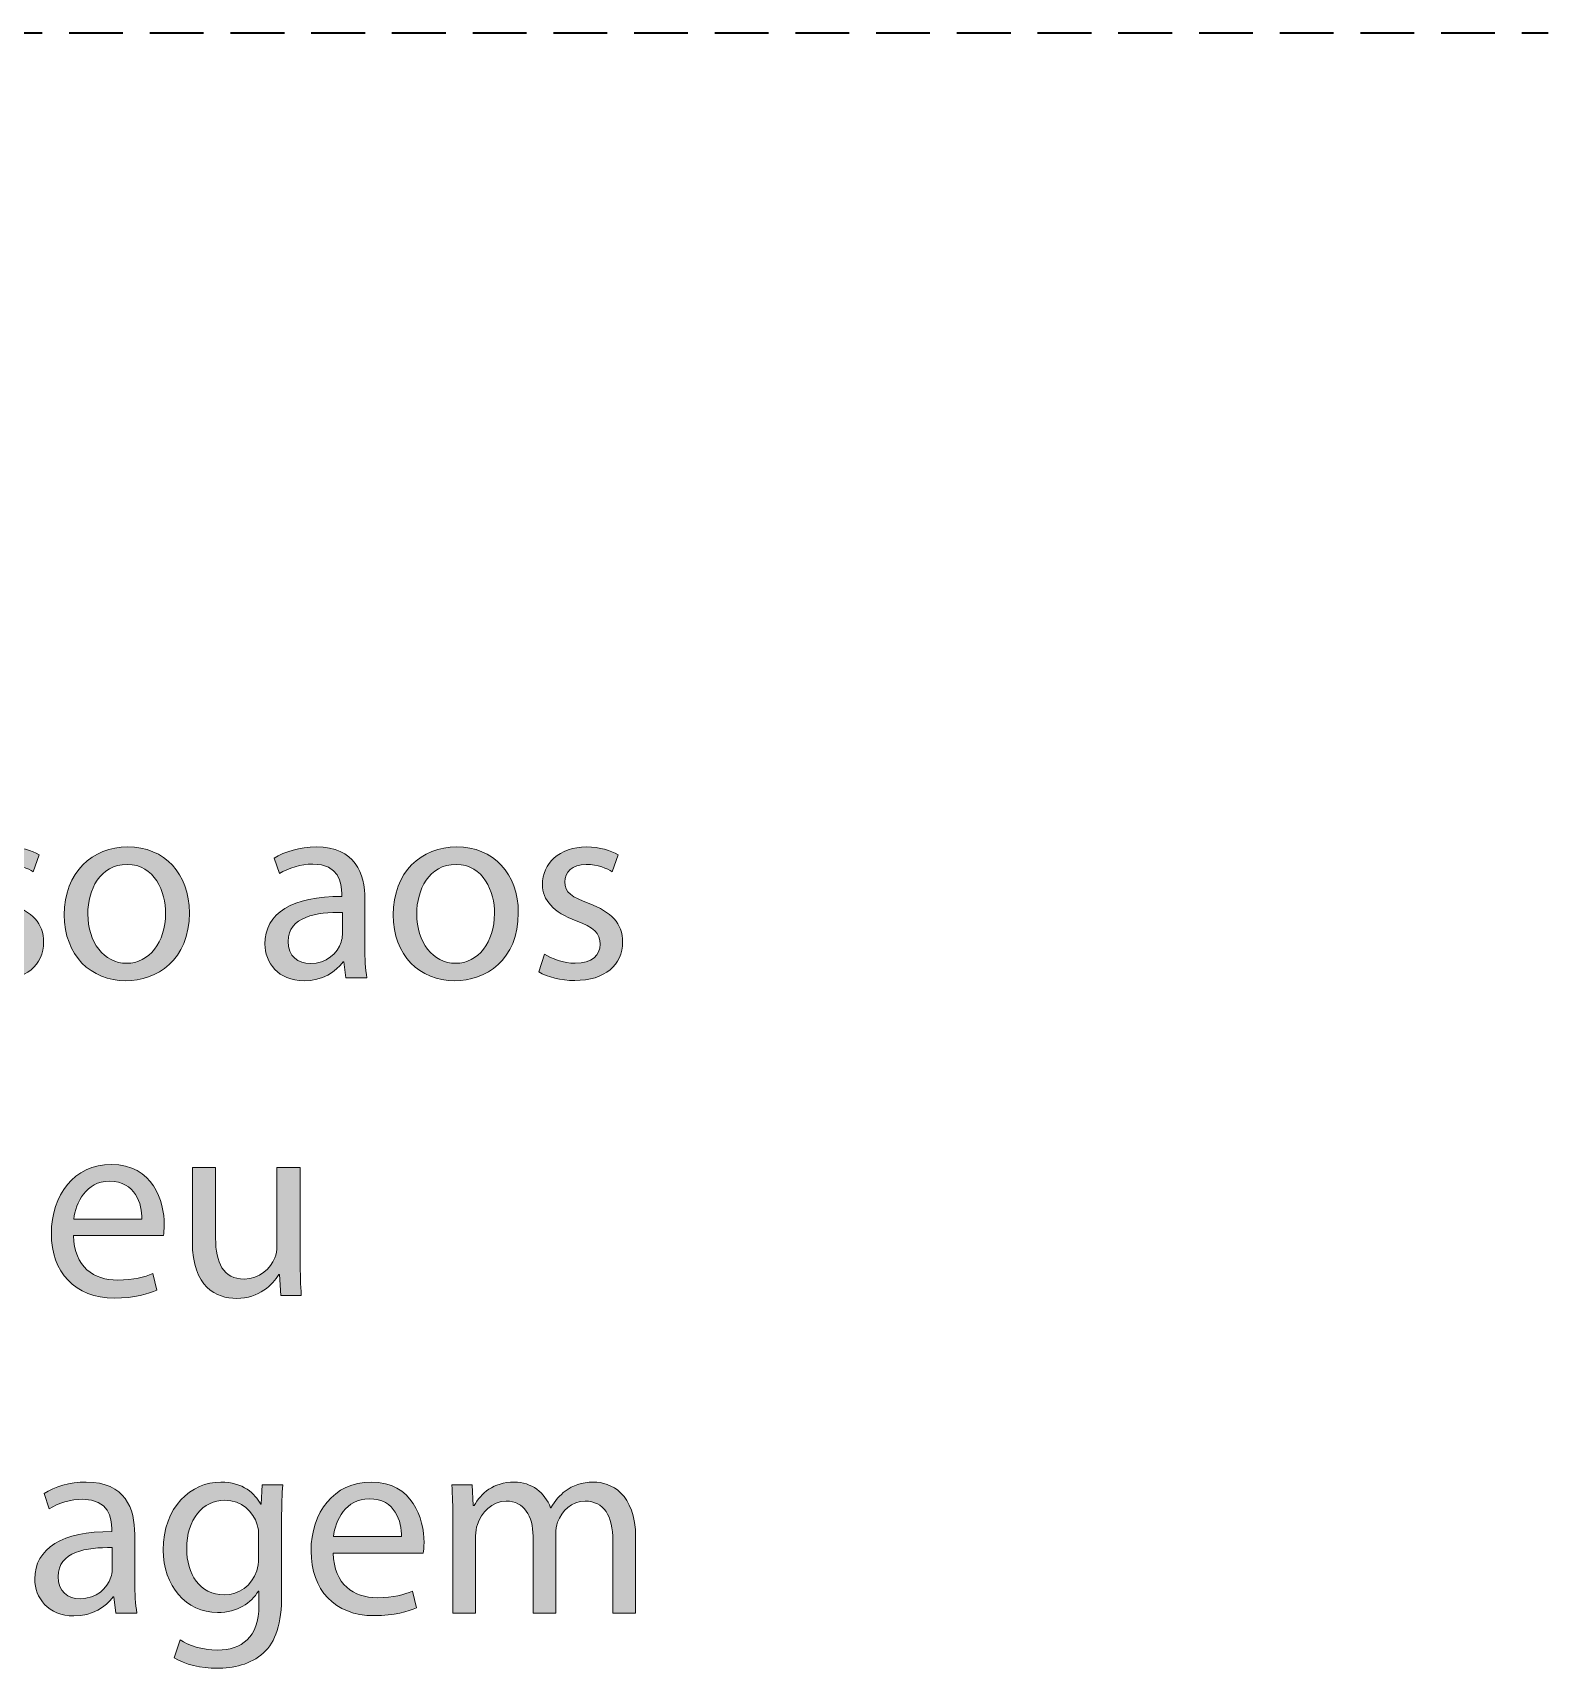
# Model space of a CAD drawing. Header units: inches. Extents: x -507 to 1392, y -754 to 68.
# Drawn here: x 765 to 822.2, y -322.2 to -260.4 of the extents above; entities that cross this region are included whole.
import ezdxf

# ---------------------------------------------------------------- set-up
doc = ezdxf.new("R2010")
doc.units = ezdxf.units.IN
doc.header["$MEASUREMENT"] = 0
doc.linetypes.add('AI-Linetype-3', pattern=[3.049797, 2.033198, -1.016599])
doc.layers.add('back', color=7, linetype='Continuous')

# ---------------------------------------------------------------- blocks, each defined once
blk = doc.blocks.new('block 148')
at = {"layer": 'back', "color": 250, "lineweight": 35, "true_color": 0x231f20}
for points in [[(755.188, -260.427), (756.188, -260.427)], [(821.25, -260.427), (822.25, -260.427)]]:
    blk.add_lwpolyline(points, dxfattribs=at)
at = {"layer": 'back', "color": 250, "linetype": 'AI-Linetype-3', "lineweight": 35, "true_color": 0x231f20}
blk.add_lwpolyline([(757.204, -260.427), (820.742, -260.427)], dxfattribs=at)
blk = doc.blocks.new('block 147')
at = {"layer": 'back'}
blk.add_blockref('block 148', (0, 0), dxfattribs=at)
blk = doc.blocks.new('block 192')
at = {"layer": 'back', "true_color": 0x231f20}
h = blk.add_hatch(color=250, dxfattribs=at)
h.dxf.hatch_style = 2
edge = h.paths.add_edge_path()
edge.add_spline(control_points=[(762.439, -295.242), (762.699, -295.412), (763.159, -295.591), (763.599, -295.591), (764.238, -295.591), (764.539, -295.271), (764.539, -294.872), (764.539, -294.452), (764.289, -294.222), (763.639, -293.982), (762.77, -293.672), (762.359, -293.193), (762.359, -292.613), (762.359, -291.833), (762.989, -291.194), (764.029, -291.194), (764.519, -291.194), (764.948, -291.334), (765.218, -291.494), (765.218, -291.494), (764.998, -292.133), (764.998, -292.133), (764.809, -292.013), (764.459, -291.854), (764.009, -291.854), (763.489, -291.854), (763.199, -292.153), (763.199, -292.513), (763.199, -292.913), (763.489, -293.093), (764.119, -293.333), (764.958, -293.652), (765.388, -294.072), (765.388, -294.792), (765.388, -295.642), (764.729, -296.241), (763.579, -296.241), (763.05, -296.241), (762.56, -296.111), (762.22, -295.911), (762.22, -295.911), (762.439, -295.242), (762.439, -295.242)], knot_values=[0, 0, 0, 0, 1, 1, 1, 2, 2, 2, 3, 3, 3, 4, 4, 4, 5, 5, 5, 6, 6, 6, 7, 7, 7, 8, 8, 8, 9, 9, 9, 10, 10, 10, 11, 11, 11, 12, 12, 12, 13, 13, 13, 14, 14, 14, 14], degree=3, periodic=1)
h = blk.add_hatch(color=250, dxfattribs=at)
h.dxf.hatch_style = 2
edge = h.paths.add_edge_path()
edge.add_spline(control_points=[(770.897, -293.683), (770.897, -295.472), (769.658, -296.251), (768.488, -296.251), (767.18, -296.251), (766.17, -295.292), (766.17, -293.762), (766.17, -292.143), (767.229, -291.194), (768.568, -291.194), (769.958, -291.194), (770.897, -292.203), (770.897, -293.683)], knot_values=[0, 0, 0, 0, 1, 1, 1, 2, 2, 2, 3, 3, 3, 4, 4, 4, 4], degree=3, periodic=1)
edge = h.paths.add_edge_path()
edge.add_spline(control_points=[(767.06, -293.732), (767.06, -294.792), (767.669, -295.591), (768.528, -295.591), (769.368, -295.591), (769.998, -294.802), (769.998, -293.712), (769.998, -292.893), (769.588, -291.854), (768.549, -291.854), (767.509, -291.854), (767.06, -292.813), (767.06, -293.732)], knot_values=[0, 0, 0, 0, 1, 1, 1, 2, 2, 2, 3, 3, 3, 4, 4, 4, 4], degree=3, periodic=1)
h = blk.add_hatch(color=250, dxfattribs=at)
h.dxf.hatch_style = 2
edge = h.paths.add_edge_path()
edge.add_spline(control_points=[(776.809, -296.141), (776.809, -296.141), (776.738, -295.531), (776.738, -295.531), (776.738, -295.531), (776.709, -295.531), (776.709, -295.531), (776.438, -295.911), (775.919, -296.251), (775.229, -296.251), (774.25, -296.251), (773.75, -295.562), (773.75, -294.862), (773.75, -293.692), (774.79, -293.053), (776.658, -293.063), (776.658, -293.063), (776.658, -292.963), (776.658, -292.963), (776.658, -292.563), (776.549, -291.843), (775.56, -291.843), (775.109, -291.843), (774.64, -291.983), (774.3, -292.203), (774.3, -292.203), (774.1, -291.624), (774.1, -291.624), (774.5, -291.364), (775.079, -291.194), (775.689, -291.194), (777.168, -291.194), (777.528, -292.203), (777.528, -293.173), (777.528, -293.173), (777.528, -294.982), (777.528, -294.982), (777.528, -295.401), (777.548, -295.812), (777.608, -296.141), (777.608, -296.141), (776.809, -296.141), (776.809, -296.141)], knot_values=[0, 0, 0, 0, 1, 1, 1, 2, 2, 2, 3, 3, 3, 4, 4, 4, 5, 5, 5, 6, 6, 6, 7, 7, 7, 8, 8, 8, 9, 9, 9, 10, 10, 10, 11, 11, 11, 12, 12, 12, 13, 13, 13, 14, 14, 14, 14], degree=3, periodic=1)
edge = h.paths.add_edge_path()
edge.add_spline(control_points=[(776.679, -293.672), (775.719, -293.652), (774.63, -293.822), (774.63, -294.762), (774.63, -295.332), (775.01, -295.602), (775.459, -295.602), (776.089, -295.602), (776.488, -295.202), (776.629, -294.792), (776.658, -294.702), (776.679, -294.602), (776.679, -294.512), (776.679, -294.512), (776.679, -293.672), (776.679, -293.672)], knot_values=[0, 0, 0, 0, 1, 1, 1, 2, 2, 2, 3, 3, 3, 4, 4, 4, 5, 5, 5, 5], degree=3, periodic=1)
h = blk.add_hatch(color=250, dxfattribs=at)
h.dxf.hatch_style = 2
edge = h.paths.add_edge_path()
edge.add_spline(control_points=[(783.327, -293.683), (783.327, -295.472), (782.088, -296.251), (780.918, -296.251), (779.609, -296.251), (778.6, -295.292), (778.6, -293.762), (778.6, -292.143), (779.659, -291.194), (780.998, -291.194), (782.388, -291.194), (783.327, -292.203), (783.327, -293.683)], knot_values=[0, 0, 0, 0, 1, 1, 1, 2, 2, 2, 3, 3, 3, 4, 4, 4, 4], degree=3, periodic=1)
edge = h.paths.add_edge_path()
edge.add_spline(control_points=[(779.489, -293.732), (779.489, -294.792), (780.099, -295.591), (780.958, -295.591), (781.798, -295.591), (782.428, -294.802), (782.428, -293.712), (782.428, -292.893), (782.018, -291.854), (780.979, -291.854), (779.938, -291.854), (779.489, -292.813), (779.489, -293.732)], knot_values=[0, 0, 0, 0, 1, 1, 1, 2, 2, 2, 3, 3, 3, 4, 4, 4, 4], degree=3, periodic=1)
h = blk.add_hatch(color=250, dxfattribs=at)
h.dxf.hatch_style = 2
edge = h.paths.add_edge_path()
edge.add_spline(control_points=[(784.319, -295.242), (784.579, -295.412), (785.039, -295.591), (785.479, -295.591), (786.118, -295.591), (786.419, -295.271), (786.419, -294.872), (786.419, -294.452), (786.169, -294.222), (785.519, -293.982), (784.649, -293.672), (784.239, -293.193), (784.239, -292.613), (784.239, -291.833), (784.869, -291.194), (785.909, -291.194), (786.398, -291.194), (786.828, -291.334), (787.098, -291.494), (787.098, -291.494), (786.878, -292.133), (786.878, -292.133), (786.688, -292.013), (786.339, -291.854), (785.889, -291.854), (785.369, -291.854), (785.079, -292.153), (785.079, -292.513), (785.079, -292.913), (785.369, -293.093), (785.999, -293.333), (786.838, -293.652), (787.268, -294.072), (787.268, -294.792), (787.268, -295.642), (786.608, -296.241), (785.459, -296.241), (784.93, -296.241), (784.439, -296.111), (784.1, -295.911), (784.1, -295.911), (784.319, -295.242), (784.319, -295.242)], knot_values=[0, 0, 0, 0, 1, 1, 1, 2, 2, 2, 3, 3, 3, 4, 4, 4, 5, 5, 5, 6, 6, 6, 7, 7, 7, 8, 8, 8, 9, 9, 9, 10, 10, 10, 11, 11, 11, 12, 12, 12, 13, 13, 13, 14, 14, 14, 14], degree=3, periodic=1)
h = blk.add_hatch(color=250, dxfattribs=at)
h.dxf.hatch_style = 2
edge = h.paths.add_edge_path()
edge.add_spline(control_points=[(766.52, -305.882), (766.539, -307.072), (767.299, -307.562), (768.179, -307.562), (768.808, -307.562), (769.188, -307.452), (769.518, -307.312), (769.518, -307.312), (769.667, -307.941), (769.667, -307.941), (769.357, -308.081), (768.828, -308.241), (768.059, -308.241), (766.569, -308.241), (765.68, -307.262), (765.68, -305.802), (765.68, -304.343), (766.539, -303.194), (767.948, -303.194), (769.527, -303.194), (769.947, -304.583), (769.947, -305.473), (769.947, -305.652), (769.928, -305.792), (769.917, -305.882), (769.917, -305.882), (766.52, -305.882), (766.52, -305.882)], knot_values=[0, 0, 0, 0, 1, 1, 1, 2, 2, 2, 3, 3, 3, 4, 4, 4, 5, 5, 5, 6, 6, 6, 7, 7, 7, 8, 8, 8, 9, 9, 9, 9], degree=3, periodic=1)
edge = h.paths.add_edge_path()
edge.add_spline(control_points=[(769.098, -305.253), (769.107, -304.693), (768.868, -303.824), (767.878, -303.824), (766.989, -303.824), (766.599, -304.643), (766.529, -305.253), (766.529, -305.253), (769.098, -305.253), (769.098, -305.253)], knot_values=[0, 0, 0, 0, 1, 1, 1, 2, 2, 2, 3, 3, 3, 3], degree=3, periodic=1)
h = blk.add_hatch(color=250, dxfattribs=at)
h.dxf.hatch_style = 2
edge = h.paths.add_edge_path()
edge.add_spline(control_points=[(775.087, -306.822), (775.087, -307.322), (775.097, -307.761), (775.127, -308.141), (775.127, -308.141), (774.348, -308.141), (774.348, -308.141), (774.348, -308.141), (774.298, -307.352), (774.298, -307.352), (774.298, -307.352), (774.277, -307.352), (774.277, -307.352), (774.048, -307.741), (773.538, -308.251), (772.679, -308.251), (771.919, -308.251), (771.009, -307.831), (771.009, -306.132), (771.009, -306.132), (771.009, -303.304), (771.009, -303.304), (771.009, -303.304), (771.889, -303.304), (771.889, -303.304), (771.889, -303.304), (771.889, -305.982), (771.889, -305.982), (771.889, -306.902), (772.169, -307.521), (772.968, -307.521), (773.558, -307.521), (773.968, -307.112), (774.128, -306.722), (774.178, -306.592), (774.207, -306.432), (774.207, -306.272), (774.207, -306.272), (774.207, -303.304), (774.207, -303.304), (774.207, -303.304), (775.087, -303.304), (775.087, -303.304), (775.087, -303.304), (775.087, -306.822), (775.087, -306.822)], knot_values=[0, 0, 0, 0, 1, 1, 1, 2, 2, 2, 3, 3, 3, 4, 4, 4, 5, 5, 5, 6, 6, 6, 7, 7, 7, 8, 8, 8, 9, 9, 9, 10, 10, 10, 11, 11, 11, 12, 12, 12, 13, 13, 13, 14, 14, 14, 15, 15, 15, 15], degree=3, periodic=1)
h = blk.add_hatch(color=250, dxfattribs=at)
h.dxf.hatch_style = 2
edge = h.paths.add_edge_path()
edge.add_spline(control_points=[(768.113, -320.141), (768.113, -320.141), (768.043, -319.531), (768.043, -319.531), (768.043, -319.531), (768.014, -319.531), (768.014, -319.531), (767.743, -319.911), (767.224, -320.251), (766.534, -320.251), (765.555, -320.251), (765.055, -319.562), (765.055, -318.862), (765.055, -317.692), (766.095, -317.053), (767.963, -317.063), (767.963, -317.063), (767.963, -316.963), (767.963, -316.963), (767.963, -316.563), (767.854, -315.843), (766.864, -315.843), (766.414, -315.843), (765.944, -315.983), (765.604, -316.203), (765.604, -316.203), (765.404, -315.624), (765.404, -315.624), (765.805, -315.364), (766.384, -315.194), (766.994, -315.194), (768.473, -315.194), (768.833, -316.203), (768.833, -317.173), (768.833, -317.173), (768.833, -318.982), (768.833, -318.982), (768.833, -319.401), (768.853, -319.812), (768.913, -320.141), (768.913, -320.141), (768.113, -320.141), (768.113, -320.141)], knot_values=[0, 0, 0, 0, 1, 1, 1, 2, 2, 2, 3, 3, 3, 4, 4, 4, 5, 5, 5, 6, 6, 6, 7, 7, 7, 8, 8, 8, 9, 9, 9, 10, 10, 10, 11, 11, 11, 12, 12, 12, 13, 13, 13, 14, 14, 14, 14], degree=3, periodic=1)
edge = h.paths.add_edge_path()
edge.add_spline(control_points=[(767.983, -317.672), (767.023, -317.652), (765.935, -317.822), (765.935, -318.762), (765.935, -319.332), (766.314, -319.602), (766.764, -319.602), (767.394, -319.602), (767.793, -319.202), (767.934, -318.792), (767.963, -318.702), (767.983, -318.602), (767.983, -318.512), (767.983, -318.512), (767.983, -317.672), (767.983, -317.672)], knot_values=[0, 0, 0, 0, 1, 1, 1, 2, 2, 2, 3, 3, 3, 4, 4, 4, 5, 5, 5, 5], degree=3, periodic=1)
h = blk.add_hatch(color=250, dxfattribs=at)
h.dxf.hatch_style = 2
edge = h.paths.add_edge_path()
edge.add_spline(control_points=[(774.423, -315.304), (774.402, -315.654), (774.383, -316.043), (774.383, -316.633), (774.383, -316.633), (774.383, -319.441), (774.383, -319.441), (774.383, -320.551), (774.163, -321.23), (773.693, -321.65), (773.224, -322.09), (772.544, -322.23), (771.934, -322.23), (771.354, -322.23), (770.715, -322.09), (770.325, -321.83), (770.325, -321.83), (770.545, -321.161), (770.545, -321.161), (770.864, -321.36), (771.364, -321.541), (771.964, -321.541), (772.863, -321.541), (773.523, -321.071), (773.523, -319.851), (773.523, -319.851), (773.523, -319.312), (773.523, -319.312), (773.523, -319.312), (773.503, -319.312), (773.503, -319.312), (773.233, -319.761), (772.714, -320.121), (771.964, -320.121), (770.765, -320.121), (769.905, -319.102), (769.905, -317.762), (769.905, -316.124), (770.975, -315.194), (772.084, -315.194), (772.924, -315.194), (773.383, -315.634), (773.593, -316.033), (773.593, -316.033), (773.613, -316.033), (773.613, -316.033), (773.613, -316.033), (773.653, -315.304), (773.653, -315.304), (773.653, -315.304), (774.423, -315.304), (774.423, -315.304)], knot_values=[0, 0, 0, 0, 1, 1, 1, 2, 2, 2, 3, 3, 3, 4, 4, 4, 5, 5, 5, 6, 6, 6, 7, 7, 7, 8, 8, 8, 9, 9, 9, 10, 10, 10, 11, 11, 11, 12, 12, 12, 13, 13, 13, 14, 14, 14, 15, 15, 15, 16, 16, 16, 17, 17, 17, 17], degree=3, periodic=1)
edge = h.paths.add_edge_path()
edge.add_spline(control_points=[(773.514, -317.213), (773.514, -317.063), (773.503, -316.933), (773.463, -316.813), (773.304, -316.303), (772.874, -315.883), (772.234, -315.883), (771.395, -315.883), (770.795, -316.593), (770.795, -317.712), (770.795, -318.662), (771.274, -319.452), (772.224, -319.452), (772.764, -319.452), (773.253, -319.112), (773.443, -318.552), (773.493, -318.402), (773.514, -318.232), (773.514, -318.082), (773.514, -318.082), (773.514, -317.213), (773.514, -317.213)], knot_values=[0, 0, 0, 0, 1, 1, 1, 2, 2, 2, 3, 3, 3, 4, 4, 4, 5, 5, 5, 6, 6, 6, 7, 7, 7, 7], degree=3, periodic=1)
h = blk.add_hatch(color=250, dxfattribs=at)
h.dxf.hatch_style = 2
edge = h.paths.add_edge_path()
edge.add_spline(control_points=[(776.335, -317.882), (776.354, -319.072), (777.114, -319.562), (777.993, -319.562), (778.623, -319.562), (779.003, -319.452), (779.333, -319.312), (779.333, -319.312), (779.482, -319.941), (779.482, -319.941), (779.173, -320.081), (778.644, -320.241), (777.874, -320.241), (776.385, -320.241), (775.495, -319.262), (775.495, -317.802), (775.495, -316.343), (776.354, -315.194), (777.764, -315.194), (779.343, -315.194), (779.763, -316.583), (779.763, -317.473), (779.763, -317.652), (779.743, -317.792), (779.732, -317.882), (779.732, -317.882), (776.335, -317.882), (776.335, -317.882)], knot_values=[0, 0, 0, 0, 1, 1, 1, 2, 2, 2, 3, 3, 3, 4, 4, 4, 5, 5, 5, 6, 6, 6, 7, 7, 7, 8, 8, 8, 9, 9, 9, 9], degree=3, periodic=1)
edge = h.paths.add_edge_path()
edge.add_spline(control_points=[(778.913, -317.253), (778.923, -316.693), (778.684, -315.824), (777.693, -315.824), (776.805, -315.824), (776.414, -316.643), (776.345, -317.253), (776.345, -317.253), (778.913, -317.253), (778.913, -317.253)], knot_values=[0, 0, 0, 0, 1, 1, 1, 2, 2, 2, 3, 3, 3, 3], degree=3, periodic=1)
h = blk.add_hatch(color=250, dxfattribs=at)
h.dxf.hatch_style = 2
edge = h.paths.add_edge_path()
edge.add_spline(control_points=[(780.854, -316.613), (780.854, -316.113), (780.845, -315.704), (780.814, -315.304), (780.814, -315.304), (781.584, -315.304), (781.584, -315.304), (781.584, -315.304), (781.624, -316.083), (781.624, -316.083), (781.624, -316.083), (781.654, -316.083), (781.654, -316.083), (781.924, -315.624), (782.374, -315.194), (783.173, -315.194), (783.833, -315.194), (784.333, -315.594), (784.543, -316.163), (784.543, -316.163), (784.562, -316.163), (784.562, -316.163), (784.713, -315.894), (784.902, -315.684), (785.103, -315.534), (785.393, -315.314), (785.712, -315.194), (786.172, -315.194), (786.812, -315.194), (787.761, -315.614), (787.761, -317.292), (787.761, -317.292), (787.761, -320.141), (787.761, -320.141), (787.761, -320.141), (786.901, -320.141), (786.901, -320.141), (786.901, -320.141), (786.901, -317.403), (786.901, -317.403), (786.901, -316.473), (786.562, -315.914), (785.852, -315.914), (785.353, -315.914), (784.962, -316.283), (784.812, -316.713), (784.772, -316.833), (784.742, -316.993), (784.742, -317.153), (784.742, -317.153), (784.742, -320.141), (784.742, -320.141), (784.742, -320.141), (783.883, -320.141), (783.883, -320.141), (783.883, -320.141), (783.883, -317.243), (783.883, -317.243), (783.883, -316.473), (783.543, -315.914), (782.873, -315.914), (782.324, -315.914), (781.924, -316.353), (781.784, -316.793), (781.734, -316.923), (781.714, -317.073), (781.714, -317.223), (781.714, -317.223), (781.714, -320.141), (781.714, -320.141), (781.714, -320.141), (780.854, -320.141), (780.854, -320.141), (780.854, -320.141), (780.854, -316.613), (780.854, -316.613)], knot_values=[0, 0, 0, 0, 1, 1, 1, 2, 2, 2, 3, 3, 3, 4, 4, 4, 5, 5, 5, 6, 6, 6, 7, 7, 7, 8, 8, 8, 9, 9, 9, 10, 10, 10, 11, 11, 11, 12, 12, 12, 13, 13, 13, 14, 14, 14, 15, 15, 15, 16, 16, 16, 17, 17, 17, 18, 18, 18, 19, 19, 19, 20, 20, 20, 21, 21, 21, 22, 22, 22, 23, 23, 23, 24, 24, 24, 25, 25, 25, 25], degree=3, periodic=1)
at = {"layer": 'back', "lineweight": 0}
for points, knots in [([(762.439, -295.242), (762.699, -295.412), (763.159, -295.591), (763.599, -295.591), (764.238, -295.591), (764.539, -295.271), (764.539, -294.872), (764.539, -294.452), (764.289, -294.222), (763.639, -293.982), (762.77, -293.672), (762.359, -293.193), (762.359, -292.613), (762.359, -291.833), (762.989, -291.194), (764.029, -291.194), (764.519, -291.194), (764.948, -291.334), (765.218, -291.494), (765.218, -291.494), (764.998, -292.133), (764.998, -292.133), (764.809, -292.013), (764.459, -291.854), (764.009, -291.854), (763.489, -291.854), (763.199, -292.153), (763.199, -292.513), (763.199, -292.913), (763.489, -293.093), (764.119, -293.333), (764.958, -293.652), (765.388, -294.072), (765.388, -294.792), (765.388, -295.642), (764.729, -296.241), (763.579, -296.241), (763.05, -296.241), (762.56, -296.111), (762.22, -295.911), (762.22, -295.911), (762.439, -295.242), (762.439, -295.242)], [0, 0, 0, 0, 1, 1, 1, 2, 2, 2, 3, 3, 3, 4, 4, 4, 5, 5, 5, 6, 6, 6, 7, 7, 7, 8, 8, 8, 9, 9, 9, 10, 10, 10, 11, 11, 11, 12, 12, 12, 13, 13, 13, 14, 14, 14, 14]), ([(770.897, -293.683), (770.897, -295.472), (769.658, -296.251), (768.488, -296.251), (767.18, -296.251), (766.17, -295.292), (766.17, -293.762), (766.17, -292.143), (767.229, -291.194), (768.568, -291.194), (769.958, -291.194), (770.897, -292.203), (770.897, -293.683)], [0, 0, 0, 0, 1, 1, 1, 2, 2, 2, 3, 3, 3, 4, 4, 4, 4]), ([(776.809, -296.141), (776.809, -296.141), (776.738, -295.531), (776.738, -295.531), (776.738, -295.531), (776.709, -295.531), (776.709, -295.531), (776.438, -295.911), (775.919, -296.251), (775.229, -296.251), (774.25, -296.251), (773.75, -295.562), (773.75, -294.862), (773.75, -293.692), (774.79, -293.053), (776.658, -293.063), (776.658, -293.063), (776.658, -292.963), (776.658, -292.963), (776.658, -292.563), (776.549, -291.843), (775.56, -291.843), (775.109, -291.843), (774.64, -291.983), (774.3, -292.203), (774.3, -292.203), (774.1, -291.624), (774.1, -291.624), (774.5, -291.364), (775.079, -291.194), (775.689, -291.194), (777.168, -291.194), (777.528, -292.203), (777.528, -293.173), (777.528, -293.173), (777.528, -294.982), (777.528, -294.982), (777.528, -295.401), (777.548, -295.812), (777.608, -296.141), (777.608, -296.141), (776.809, -296.141), (776.809, -296.141)], [0, 0, 0, 0, 1, 1, 1, 2, 2, 2, 3, 3, 3, 4, 4, 4, 5, 5, 5, 6, 6, 6, 7, 7, 7, 8, 8, 8, 9, 9, 9, 10, 10, 10, 11, 11, 11, 12, 12, 12, 13, 13, 13, 14, 14, 14, 14]), ([(783.327, -293.683), (783.327, -295.472), (782.088, -296.251), (780.918, -296.251), (779.609, -296.251), (778.6, -295.292), (778.6, -293.762), (778.6, -292.143), (779.659, -291.194), (780.998, -291.194), (782.388, -291.194), (783.327, -292.203), (783.327, -293.683)], [0, 0, 0, 0, 1, 1, 1, 2, 2, 2, 3, 3, 3, 4, 4, 4, 4]), ([(784.319, -295.242), (784.579, -295.412), (785.039, -295.591), (785.479, -295.591), (786.118, -295.591), (786.419, -295.271), (786.419, -294.872), (786.419, -294.452), (786.169, -294.222), (785.519, -293.982), (784.649, -293.672), (784.239, -293.193), (784.239, -292.613), (784.239, -291.833), (784.869, -291.194), (785.909, -291.194), (786.398, -291.194), (786.828, -291.334), (787.098, -291.494), (787.098, -291.494), (786.878, -292.133), (786.878, -292.133), (786.688, -292.013), (786.339, -291.854), (785.889, -291.854), (785.369, -291.854), (785.079, -292.153), (785.079, -292.513), (785.079, -292.913), (785.369, -293.093), (785.999, -293.333), (786.838, -293.652), (787.268, -294.072), (787.268, -294.792), (787.268, -295.642), (786.608, -296.241), (785.459, -296.241), (784.93, -296.241), (784.439, -296.111), (784.1, -295.911), (784.1, -295.911), (784.319, -295.242), (784.319, -295.242)], [0, 0, 0, 0, 1, 1, 1, 2, 2, 2, 3, 3, 3, 4, 4, 4, 5, 5, 5, 6, 6, 6, 7, 7, 7, 8, 8, 8, 9, 9, 9, 10, 10, 10, 11, 11, 11, 12, 12, 12, 13, 13, 13, 14, 14, 14, 14]), ([(767.06, -293.732), (767.06, -294.792), (767.669, -295.591), (768.528, -295.591), (769.368, -295.591), (769.998, -294.802), (769.998, -293.712), (769.998, -292.893), (769.588, -291.854), (768.549, -291.854), (767.509, -291.854), (767.06, -292.813), (767.06, -293.732)], [0, 0, 0, 0, 1, 1, 1, 2, 2, 2, 3, 3, 3, 4, 4, 4, 4]), ([(779.489, -293.732), (779.489, -294.792), (780.099, -295.591), (780.958, -295.591), (781.798, -295.591), (782.428, -294.802), (782.428, -293.712), (782.428, -292.893), (782.018, -291.854), (780.979, -291.854), (779.938, -291.854), (779.489, -292.813), (779.489, -293.732)], [0, 0, 0, 0, 1, 1, 1, 2, 2, 2, 3, 3, 3, 4, 4, 4, 4]), ([(776.679, -293.672), (775.719, -293.652), (774.63, -293.822), (774.63, -294.762), (774.63, -295.332), (775.01, -295.602), (775.459, -295.602), (776.089, -295.602), (776.488, -295.202), (776.629, -294.792), (776.658, -294.702), (776.679, -294.602), (776.679, -294.512), (776.679, -294.512), (776.679, -293.672), (776.679, -293.672)], [0, 0, 0, 0, 1, 1, 1, 2, 2, 2, 3, 3, 3, 4, 4, 4, 5, 5, 5, 5]), ([(766.52, -305.882), (766.539, -307.072), (767.299, -307.562), (768.179, -307.562), (768.808, -307.562), (769.188, -307.452), (769.518, -307.312), (769.518, -307.312), (769.667, -307.941), (769.667, -307.941), (769.357, -308.081), (768.828, -308.241), (768.059, -308.241), (766.569, -308.241), (765.68, -307.262), (765.68, -305.802), (765.68, -304.343), (766.539, -303.194), (767.948, -303.194), (769.527, -303.194), (769.947, -304.583), (769.947, -305.473), (769.947, -305.652), (769.928, -305.792), (769.917, -305.882), (769.917, -305.882), (766.52, -305.882), (766.52, -305.882)], [0, 0, 0, 0, 1, 1, 1, 2, 2, 2, 3, 3, 3, 4, 4, 4, 5, 5, 5, 6, 6, 6, 7, 7, 7, 8, 8, 8, 9, 9, 9, 9]), ([(775.087, -306.822), (775.087, -307.322), (775.097, -307.761), (775.127, -308.141), (775.127, -308.141), (774.348, -308.141), (774.348, -308.141), (774.348, -308.141), (774.298, -307.352), (774.298, -307.352), (774.298, -307.352), (774.277, -307.352), (774.277, -307.352), (774.048, -307.741), (773.538, -308.251), (772.679, -308.251), (771.919, -308.251), (771.009, -307.831), (771.009, -306.132), (771.009, -306.132), (771.009, -303.304), (771.009, -303.304), (771.009, -303.304), (771.889, -303.304), (771.889, -303.304), (771.889, -303.304), (771.889, -305.982), (771.889, -305.982), (771.889, -306.902), (772.169, -307.521), (772.968, -307.521), (773.558, -307.521), (773.968, -307.112), (774.128, -306.722), (774.178, -306.592), (774.207, -306.432), (774.207, -306.272), (774.207, -306.272), (774.207, -303.304), (774.207, -303.304), (774.207, -303.304), (775.087, -303.304), (775.087, -303.304), (775.087, -303.304), (775.087, -306.822), (775.087, -306.822)], [0, 0, 0, 0, 1, 1, 1, 2, 2, 2, 3, 3, 3, 4, 4, 4, 5, 5, 5, 6, 6, 6, 7, 7, 7, 8, 8, 8, 9, 9, 9, 10, 10, 10, 11, 11, 11, 12, 12, 12, 13, 13, 13, 14, 14, 14, 15, 15, 15, 15]), ([(769.098, -305.253), (769.107, -304.693), (768.868, -303.824), (767.878, -303.824), (766.989, -303.824), (766.599, -304.643), (766.529, -305.253), (766.529, -305.253), (769.098, -305.253), (769.098, -305.253)], [0, 0, 0, 0, 1, 1, 1, 2, 2, 2, 3, 3, 3, 3]), ([(768.113, -320.141), (768.113, -320.141), (768.043, -319.531), (768.043, -319.531), (768.043, -319.531), (768.014, -319.531), (768.014, -319.531), (767.743, -319.911), (767.224, -320.251), (766.534, -320.251), (765.555, -320.251), (765.055, -319.562), (765.055, -318.862), (765.055, -317.692), (766.095, -317.053), (767.963, -317.063), (767.963, -317.063), (767.963, -316.963), (767.963, -316.963), (767.963, -316.563), (767.854, -315.843), (766.864, -315.843), (766.414, -315.843), (765.944, -315.983), (765.604, -316.203), (765.604, -316.203), (765.404, -315.624), (765.404, -315.624), (765.805, -315.364), (766.384, -315.194), (766.994, -315.194), (768.473, -315.194), (768.833, -316.203), (768.833, -317.173), (768.833, -317.173), (768.833, -318.982), (768.833, -318.982), (768.833, -319.401), (768.853, -319.812), (768.913, -320.141), (768.913, -320.141), (768.113, -320.141), (768.113, -320.141)], [0, 0, 0, 0, 1, 1, 1, 2, 2, 2, 3, 3, 3, 4, 4, 4, 5, 5, 5, 6, 6, 6, 7, 7, 7, 8, 8, 8, 9, 9, 9, 10, 10, 10, 11, 11, 11, 12, 12, 12, 13, 13, 13, 14, 14, 14, 14]), ([(774.423, -315.304), (774.402, -315.654), (774.383, -316.043), (774.383, -316.633), (774.383, -316.633), (774.383, -319.441), (774.383, -319.441), (774.383, -320.551), (774.163, -321.23), (773.693, -321.65), (773.224, -322.09), (772.544, -322.23), (771.934, -322.23), (771.354, -322.23), (770.715, -322.09), (770.325, -321.83), (770.325, -321.83), (770.545, -321.161), (770.545, -321.161), (770.864, -321.36), (771.364, -321.541), (771.964, -321.541), (772.863, -321.541), (773.523, -321.071), (773.523, -319.851), (773.523, -319.851), (773.523, -319.312), (773.523, -319.312), (773.523, -319.312), (773.503, -319.312), (773.503, -319.312), (773.233, -319.761), (772.714, -320.121), (771.964, -320.121), (770.765, -320.121), (769.905, -319.102), (769.905, -317.762), (769.905, -316.124), (770.975, -315.194), (772.084, -315.194), (772.924, -315.194), (773.383, -315.634), (773.593, -316.033), (773.593, -316.033), (773.613, -316.033), (773.613, -316.033), (773.613, -316.033), (773.653, -315.304), (773.653, -315.304), (773.653, -315.304), (774.423, -315.304), (774.423, -315.304)], [0, 0, 0, 0, 1, 1, 1, 2, 2, 2, 3, 3, 3, 4, 4, 4, 5, 5, 5, 6, 6, 6, 7, 7, 7, 8, 8, 8, 9, 9, 9, 10, 10, 10, 11, 11, 11, 12, 12, 12, 13, 13, 13, 14, 14, 14, 15, 15, 15, 16, 16, 16, 17, 17, 17, 17]), ([(776.335, -317.882), (776.354, -319.072), (777.114, -319.562), (777.993, -319.562), (778.623, -319.562), (779.003, -319.452), (779.333, -319.312), (779.333, -319.312), (779.482, -319.941), (779.482, -319.941), (779.173, -320.081), (778.644, -320.241), (777.874, -320.241), (776.385, -320.241), (775.495, -319.262), (775.495, -317.802), (775.495, -316.343), (776.354, -315.194), (777.764, -315.194), (779.343, -315.194), (779.763, -316.583), (779.763, -317.473), (779.763, -317.652), (779.743, -317.792), (779.732, -317.882), (779.732, -317.882), (776.335, -317.882), (776.335, -317.882)], [0, 0, 0, 0, 1, 1, 1, 2, 2, 2, 3, 3, 3, 4, 4, 4, 5, 5, 5, 6, 6, 6, 7, 7, 7, 8, 8, 8, 9, 9, 9, 9]), ([(780.854, -316.613), (780.854, -316.113), (780.845, -315.704), (780.814, -315.304), (780.814, -315.304), (781.584, -315.304), (781.584, -315.304), (781.584, -315.304), (781.624, -316.083), (781.624, -316.083), (781.624, -316.083), (781.654, -316.083), (781.654, -316.083), (781.924, -315.624), (782.374, -315.194), (783.173, -315.194), (783.833, -315.194), (784.333, -315.594), (784.543, -316.163), (784.543, -316.163), (784.562, -316.163), (784.562, -316.163), (784.713, -315.894), (784.902, -315.684), (785.103, -315.534), (785.393, -315.314), (785.712, -315.194), (786.172, -315.194), (786.812, -315.194), (787.761, -315.614), (787.761, -317.292), (787.761, -317.292), (787.761, -320.141), (787.761, -320.141), (787.761, -320.141), (786.901, -320.141), (786.901, -320.141), (786.901, -320.141), (786.901, -317.403), (786.901, -317.403), (786.901, -316.473), (786.562, -315.914), (785.852, -315.914), (785.353, -315.914), (784.962, -316.283), (784.812, -316.713), (784.772, -316.833), (784.742, -316.993), (784.742, -317.153), (784.742, -317.153), (784.742, -320.141), (784.742, -320.141), (784.742, -320.141), (783.883, -320.141), (783.883, -320.141), (783.883, -320.141), (783.883, -317.243), (783.883, -317.243), (783.883, -316.473), (783.543, -315.914), (782.873, -315.914), (782.324, -315.914), (781.924, -316.353), (781.784, -316.793), (781.734, -316.923), (781.714, -317.073), (781.714, -317.223), (781.714, -317.223), (781.714, -320.141), (781.714, -320.141), (781.714, -320.141), (780.854, -320.141), (780.854, -320.141), (780.854, -320.141), (780.854, -316.613), (780.854, -316.613)], [0, 0, 0, 0, 1, 1, 1, 2, 2, 2, 3, 3, 3, 4, 4, 4, 5, 5, 5, 6, 6, 6, 7, 7, 7, 8, 8, 8, 9, 9, 9, 10, 10, 10, 11, 11, 11, 12, 12, 12, 13, 13, 13, 14, 14, 14, 15, 15, 15, 16, 16, 16, 17, 17, 17, 18, 18, 18, 19, 19, 19, 20, 20, 20, 21, 21, 21, 22, 22, 22, 23, 23, 23, 24, 24, 24, 25, 25, 25, 25]), ([(773.514, -317.213), (773.514, -317.063), (773.503, -316.933), (773.463, -316.813), (773.304, -316.303), (772.874, -315.883), (772.234, -315.883), (771.395, -315.883), (770.795, -316.593), (770.795, -317.712), (770.795, -318.662), (771.274, -319.452), (772.224, -319.452), (772.764, -319.452), (773.253, -319.112), (773.443, -318.552), (773.493, -318.402), (773.514, -318.232), (773.514, -318.082), (773.514, -318.082), (773.514, -317.213), (773.514, -317.213)], [0, 0, 0, 0, 1, 1, 1, 2, 2, 2, 3, 3, 3, 4, 4, 4, 5, 5, 5, 6, 6, 6, 7, 7, 7, 7]), ([(778.913, -317.253), (778.923, -316.693), (778.684, -315.824), (777.693, -315.824), (776.805, -315.824), (776.414, -316.643), (776.345, -317.253), (776.345, -317.253), (778.913, -317.253), (778.913, -317.253)], [0, 0, 0, 0, 1, 1, 1, 2, 2, 2, 3, 3, 3, 3]), ([(767.983, -317.672), (767.023, -317.652), (765.935, -317.822), (765.935, -318.762), (765.935, -319.332), (766.314, -319.602), (766.764, -319.602), (767.394, -319.602), (767.793, -319.202), (767.934, -318.792), (767.963, -318.702), (767.983, -318.602), (767.983, -318.512), (767.983, -318.512), (767.983, -317.672), (767.983, -317.672)], [0, 0, 0, 0, 1, 1, 1, 2, 2, 2, 3, 3, 3, 4, 4, 4, 5, 5, 5, 5])]:
    blk.add_open_spline(points, degree=3, knots=knots, dxfattribs=at)

msp = doc.modelspace()

# ---------------------------------------------------------------- block references
at = {"layer": 'back'}
for name in ['block 147', 'block 192']:
    msp.add_blockref(name, (0, 0), dxfattribs=at)

doc.saveas('drawing.dxf')
